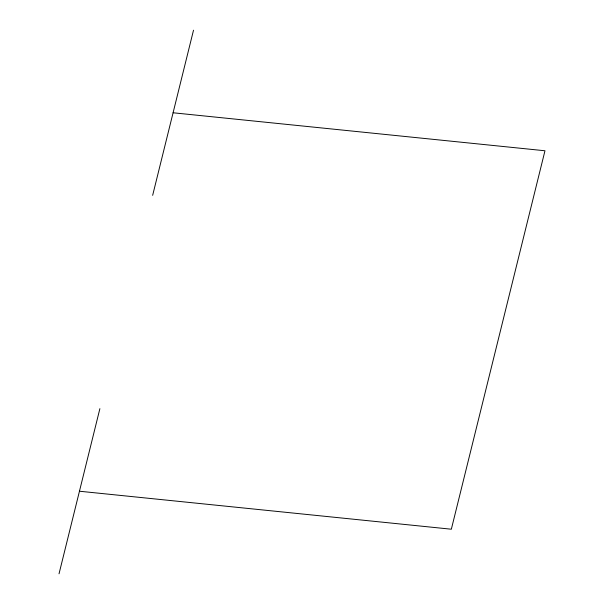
<?xml version="1.0" encoding="UTF-8"?>
<svg xmlns="http://www.w3.org/2000/svg" width="604" height="604" viewBox="0 0 604 604"><rect width="100%" height="100%" fill="white"/><g stroke="black" fill="none" stroke-linecap="round" stroke-linejoin="round"><path stroke-width="0.91" d="M59.026 573.8L99.887 408.659M152.661 195.341L193.514 30.2M173.091 112.774L544.974 150.766L451.339 529.217L79.456 491.226"/></g></svg>
